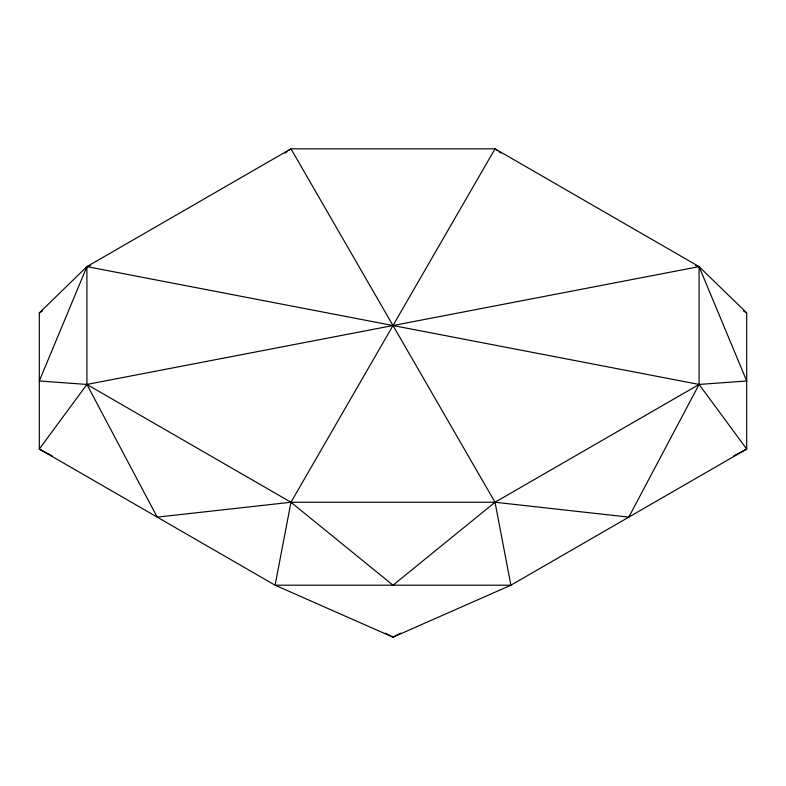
<?xml version="1.0" encoding="UTF-8"?>
<svg xmlns="http://www.w3.org/2000/svg" width="786" height="786" viewBox="0 0 786 786"><rect width="100%" height="100%" fill="white"/><g stroke="black" fill="none" stroke-linecap="round" stroke-linejoin="round"><path stroke-width="1.18" d="M39.3 312.916L86.912 266.631L290.967 148.819L495.033 148.819L699.088 266.631L746.7 312.916L746.7 449.052L510.9 585.197L393 637.181L275.1 585.197L39.3 449.052L39.3 312.916L42.483 311.079M285.023 153.093L287.008 151.669M288.993 150.244L290.967 148.819L495.033 502.254L510.9 585.197L275.1 585.197L290.967 502.254L495.033 148.819L497.007 150.244M400.575 633.152L393 637.181L385.425 633.152M733.721 455.959L746.7 449.052L699.088 384.442L699.088 266.631L695.571 265.54M90.429 265.54L86.912 266.631L39.3 380.984L86.912 384.442L699.088 266.631L746.7 380.984L699.088 384.442L86.912 266.631L86.912 384.442L157.2 517.129L290.967 502.254L495.033 502.254L628.8 517.129L699.088 384.442L495.033 502.254L393 585.197L290.967 502.254L86.912 384.442L39.3 449.052L52.279 455.959M743.517 311.079L746.7 312.916M498.992 151.669L500.977 153.093"/></g></svg>
